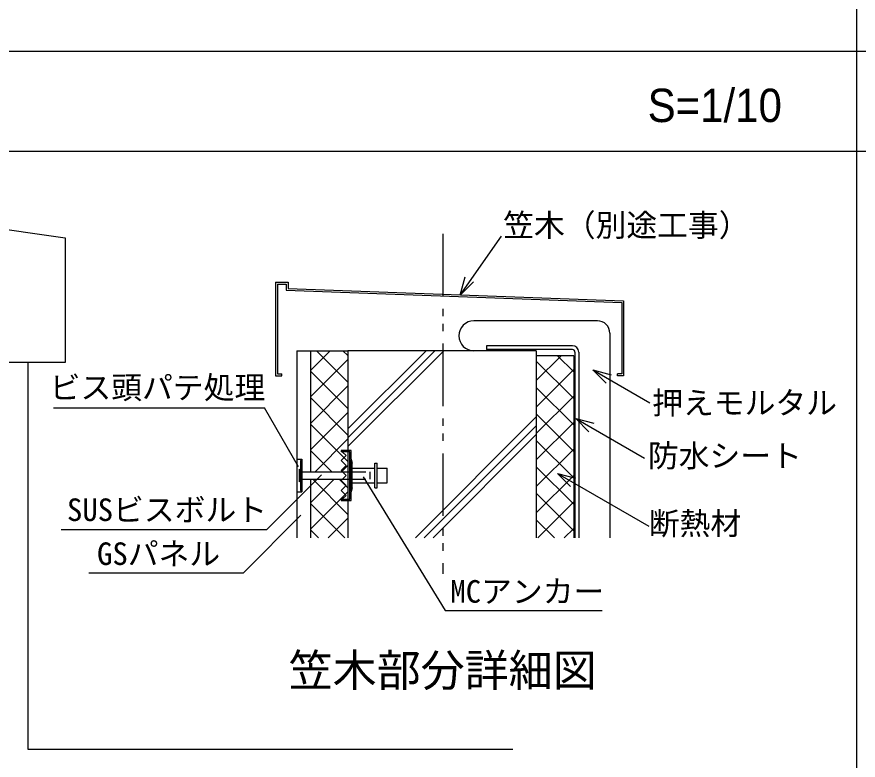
# Model space of a CAD drawing. Units: millimetres, scale not verified. Extents: x 3821 to 7821, y 4568 to 7368.
# Drawn here: x 4481 to 5155, y 5100 to 5696 of the extents above; entities that cross this region are included whole.
import ezdxf
from ezdxf.enums import TextEntityAlignment as Align

# ---------------------------------------------------------------- set-up
doc = ezdxf.new("R2010")
doc.units = ezdxf.units.MM
doc.header["$LTSCALE"] = 10
doc.linetypes.add('DASHED1', pattern=[1.8, 1.2, -0.6])
doc.linetypes.add('DOUBLE_CHAIN1', pattern=[8.8, 5, -1, 0.6, -0.6, 0.6, -1])
for name, color, linetype in [('0-0', 7, 'Continuous'), ('5-0', 4, 'Continuous'), ('5-3', 7, 'Continuous')]:
    doc.layers.add(name, color=color, linetype=linetype)
doc.styles.add('Arial', font='')
doc.styles.add('ＭＳ ゴシック', font='')
doc.styles.get('Arial').set_extended_font_data('Arial')
doc.styles.get('ＭＳ ゴシック').set_extended_font_data('MS Gothic')

msp = doc.modelspace()

# ---------------------------------------------------------------- linework, layer by layer
at = {"layer": '0-0', "color": 3}
for p, q in [((5154.18, 4818.18), (5154.18, 7368.18)), ((3820.85, 5668.18), (6487.52, 5668.18)), ((3820.85, 5588.18), (6487.52, 5588.18))]:
    msp.add_line(p, q, dxfattribs=at)
at = {"layer": '5-0', "linetype": 'DOUBLE_CHAIN1'}
msp.add_line((4822.09, 5521.82), (4822.09, 5249.37), dxfattribs=at)
at = {"layer": '5-0', "color": 3}
for p, q in [((4746.09, 5428.11), (4746.09, 5278.11)), ((4897.09, 5428.11), (4746.09, 5428.11)), ((4897.09, 5428.11), (4897.09, 5278.11))]:
    msp.add_line(p, q, dxfattribs=at)
at = {"layer": '5-0'}
for p, q in [((4489.44, 5418.64), (4489.44, 5108.64)), ((4662.09, 5249.86), (4708.47, 5296.25)), ((4662.09, 5249.86), (4538.33, 5249.86)), ((4489.44, 5108.64), (4878.44, 5108.64))]:
    msp.add_line(p, q, dxfattribs=at)
at = {"layer": '5-0', "color": 3}
msp.add_lwpolyline([(4379.44, 5538.64), (4519.44, 5518.64), (4519.44, 5418.64), (4469.44, 5418.64)], dxfattribs=at)
at = {"layer": '5-3'}
for p, q in [((4836.2, 5472.79), (4869.2, 5519.95)), ((4836.2, 5472.79), (4840.09, 5487.28)), ((4836.2, 5472.79), (4846.81, 5483.4)), ((4688.09, 5483.11), (4688.09, 5408.11)), ((4688.09, 5483.11), (4698.09, 5483.11)), ((4689.59, 5481.61), (4689.59, 5409.61)), ((4689.59, 5481.61), (4696.59, 5481.61)), ((4696.59, 5481.61), (4696.59, 5476.68)), ((4696.59, 5476.68), (4965.59, 5466.68)), ((4698.09, 5483.11), (4698.09, 5478.11)), ((4698.09, 5478.11), (4967.09, 5468.11)), ((4965.59, 5466.68), (4965.59, 5409.61)), ((4967.09, 5468.11), (4967.09, 5408.11)), ((4946.09, 5452.11), (4847.09, 5452.11)), ((4956.09, 5442.11), (4956.09, 5278.11)), ((4857.09, 5432.11), (4857.09, 5429.11)), ((4926.09, 5432.11), (4857.09, 5432.11)), ((4705.09, 5428.11), (4746.09, 5428.11)), ((4705.09, 5428.11), (4705.09, 5341.11)), ((4716.09, 5428.11), (4716.09, 5331.11)), ((4716.09, 5412.31), (4731.88, 5428.11)), ((4720.94, 5428.11), (4746.09, 5402.97)), ((4742.15, 5428.11), (4746.09, 5424.18)), ((4746.09, 5351.3), (4822.9, 5428.11)), ((4746.09, 5358.37), (4815.83, 5428.11)), ((4746.09, 5365.44), (4808.76, 5428.11)), ((4926.09, 5429.11), (4857.09, 5429.11)), ((4927.09, 5424.11), (4897.09, 5424.11)), ((4897.09, 5404.18), (4917.02, 5424.11)), ((4914.07, 5424.11), (4927.09, 5411.1)), ((4927.09, 5424.11), (4927.09, 5278.11)), ((4928.09, 5427.11), (4928.09, 5278.11)), ((4931.09, 5427.11), (4931.09, 5278.11)), ((4716.09, 5391.1), (4746.09, 5421.1)), ((4897.09, 5419.88), (4927.09, 5389.88)), ((4689.59, 5409.61), (4693.09, 5409.61)), ((4716.09, 5411.75), (4746.09, 5381.75)), ((4897.09, 5382.97), (4927.09, 5412.97)), ((4942.54, 5412.7), (4988.18, 5386.36)), ((4942.54, 5412.7), (4957.03, 5408.82)), ((4942.54, 5412.7), (4953.15, 5402.1)), ((4965.59, 5409.61), (4962.09, 5409.61)), ((4962.09, 5408.11), (4962.09, 5409.61)), ((4967.09, 5408.11), (4962.09, 5408.11)), ((4716.09, 5369.89), (4746.09, 5399.89)), ((4897.09, 5398.67), (4927.09, 5368.67)), ((4716.09, 5390.54), (4746.09, 5360.54)), ((4897.09, 5361.76), (4927.09, 5391.76)), ((4510.09, 5382.34), (4679.16, 5382.34)), ((4706.5, 5335), (4679.16, 5382.34)), ((4716.09, 5348.67), (4746.09, 5378.67)), ((4897.09, 5377.46), (4927.09, 5347.46)), ((4716.09, 5369.33), (4746.09, 5339.33)), ((4800.18, 5278.11), (4897.09, 5375.02)), ((4897.09, 5340.54), (4927.09, 5370.54)), ((4928.73, 5373.85), (4983.76, 5342.08)), ((4928.73, 5373.85), (4943.22, 5369.97)), ((4928.73, 5373.85), (4939.33, 5363.24)), ((4807.25, 5278.11), (4897.09, 5367.95)), ((4719.74, 5331.11), (4746.09, 5357.46)), ((4814.32, 5278.11), (4897.09, 5360.88)), ((4897.09, 5356.25), (4927.09, 5326.25)), ((4897.09, 5319.33), (4927.09, 5349.33)), ((4716.09, 5348.11), (4733.08, 5331.11)), ((4740.58, 5348.11), (4740.58, 5347.11)), ((4748.58, 5348.11), (4740.58, 5348.11)), ((4747.58, 5347.11), (4740.58, 5347.11)), ((4747.58, 5340.95), (4747.58, 5347.11)), ((4748.58, 5341.11), (4748.58, 5348.11)), ((4705.09, 5341.11), (4709.09, 5341.11)), ((4705.09, 5341.11), (4705.09, 5315.11)), ((4708.09, 5340.11), (4709.09, 5340.11)), ((4708.09, 5340.11), (4708.09, 5316.11)), ((4709.09, 5341.11), (4709.09, 5315.11)), ((4740.95, 5331.11), (4746.09, 5336.25)), ((4747.58, 5315.28), (4747.58, 5340.95)), ((4747.58, 5340.95), (4748.58, 5337.95)), ((4748.58, 5341.11), (4749.58, 5338.11)), ((4748.58, 5318.28), (4748.58, 5337.95)), ((4749.58, 5318.11), (4749.58, 5338.11)), ((4767.58, 5338.11), (4769.58, 5338.11)), ((4767.58, 5318.11), (4767.58, 5338.11)), ((4769.58, 5318.11), (4769.58, 5338.11)), ((4897.09, 5335.03), (4927.09, 5305.03)), ((4724.89, 5328.7), (4681.09, 5284.9)), ((4707.09, 5333.11), (4708.09, 5332.11)), ((4707.09, 5333.11), (4707.09, 5323.11)), ((4709.09, 5331.11), (4748.58, 5331.11)), ((4749.58, 5334.11), (4767.58, 5334.11)), ((4769.58, 5334.11), (4777.58, 5334.11)), ((4777.58, 5322.11), (4777.58, 5334.11)), ((4914.05, 5329.82), (4987.26, 5287.55)), ((4914.05, 5329.82), (4928.54, 5325.93)), ((4914.05, 5329.82), (4924.66, 5319.21)), ((4707.09, 5323.11), (4708.09, 5324.11)), ((4709.09, 5325.11), (4748.58, 5325.11)), ((4716.09, 5325.11), (4716.09, 5278.11)), ((4716.09, 5306.25), (4734.95, 5325.11)), ((4717.87, 5325.11), (4746.09, 5296.9)), ((4739.08, 5325.11), (4746.09, 5318.11)), ((4749.58, 5322.11), (4767.58, 5322.11)), ((4758.25, 5327.11), (4824.13, 5219.82)), ((4769.58, 5322.11), (4777.58, 5322.11)), ((4897.09, 5298.12), (4927.09, 5328.12)), ((4705.09, 5315.11), (4705.09, 5278.11)), ((4705.09, 5315.11), (4709.09, 5315.11)), ((4708.09, 5316.11), (4709.09, 5316.11)), ((4716.09, 5285.04), (4746.09, 5315.04)), ((4748.58, 5318.28), (4747.58, 5315.28)), ((4747.58, 5309.11), (4747.58, 5315.28)), ((4749.58, 5318.11), (4748.58, 5315.11)), ((4748.58, 5308.11), (4748.58, 5315.11)), ((4767.58, 5318.11), (4769.58, 5318.11)), ((4740.58, 5309.11), (4740.58, 5308.11)), ((4740.58, 5309.11), (4747.58, 5309.11)), ((4740.58, 5308.11), (4748.58, 5308.11)), ((4897.09, 5313.82), (4927.09, 5283.82)), ((4716.09, 5305.69), (4743.66, 5278.11)), ((4898.3, 5278.11), (4927.09, 5306.9)), ((4730.38, 5278.11), (4746.09, 5293.82)), ((4897.09, 5292.61), (4911.58, 5278.11)), ((4516.25, 5284.9), (4681.09, 5284.9)), ((4716.09, 5284.47), (4722.44, 5278.11)), ((4919.51, 5278.11), (4927.09, 5285.69)), ((4824.13, 5219.82), (4950.04, 5219.82))]:
    msp.add_line(p, q, dxfattribs=at)
at = {"layer": '5-3', "linetype": 'DASHED1'}
for p, q in [((4744.58, 5344.11), (4740.58, 5340.11)), ((4741.58, 5347.11), (4744.58, 5344.11)), ((4740.58, 5340.11), (4744.58, 5336.11)), ((4744.58, 5336.11), (4740.58, 5332.11)), ((4740.58, 5332.11), (4744.58, 5328.11)), ((4748.58, 5331.11), (4763.58, 5331.11)), ((4763.58, 5331.11), (4763.58, 5325.11)), ((4744.58, 5328.11), (4740.58, 5324.11)), ((4740.58, 5324.11), (4744.58, 5320.11)), ((4748.58, 5325.11), (4763.58, 5325.11)), ((4744.58, 5320.11), (4740.58, 5316.11)), ((4740.58, 5316.11), (4744.58, 5312.11)), ((4744.58, 5312.11), (4741.58, 5309.11))]:
    msp.add_line(p, q, dxfattribs=at)
at = {"layer": '5-3'}
msp.add_lwpolyline([(4688.09, 5408.11), (4693.09, 5408.11), (4693.09, 5409.61)], dxfattribs=at)
for centre, radius, start, end in [((4847.09, 5440.11), 12, 90, 270), ((4946.09, 5442.11), 10, 0, 90), ((4926.09, 5427.11), 5, 0, 90), ((4926.09, 5427.11), 2, 0, 90)]:
    msp.add_arc(centre, radius, start, end, dxfattribs=at)

# ---------------------------------------------------------------- texts
at = {"layer": '0-0', "style": 'Arial', "width": 0.9}
msp.add_text('S=1/10', height=26.77, dxfattribs=at).set_placement((4986.4, 5603.42), align=Align.BOTTOM_LEFT)
at = {"layer": '5-0', "color": 7, "style": 'ＭＳ ゴシック'}
msp.add_text('GSパネル', height=18.1, dxfattribs=at).set_placement((4545, 5250.93), align=Align.BOTTOM_LEFT)
at = {"layer": '5-3', "style": 'ＭＳ ゴシック'}
for s, height, p in [('笠木（別途工事）', 18.1, (4870.58, 5514.35)), ('ビス頭パテ処理', 18.1, (4507.02, 5384.18)), ('押えモルタル', 18.1, (4990.03, 5371.9)), ('防水シート', 18.1, (4986.58, 5329.47)), ('SUSビスボルト', 18.1, (4520.89, 5286.17)), ('断熱材', 18.1, (4987.26, 5275.2)), ('MCアンカー', 18.1, (4828.24, 5220.7)), ('笠木部分詳細図', 25.86, (4698.61, 5151.27))]:
    msp.add_text(s, height=height, dxfattribs=at).set_placement(p, align=Align.BOTTOM_LEFT)

doc.saveas('drawing.dxf')
